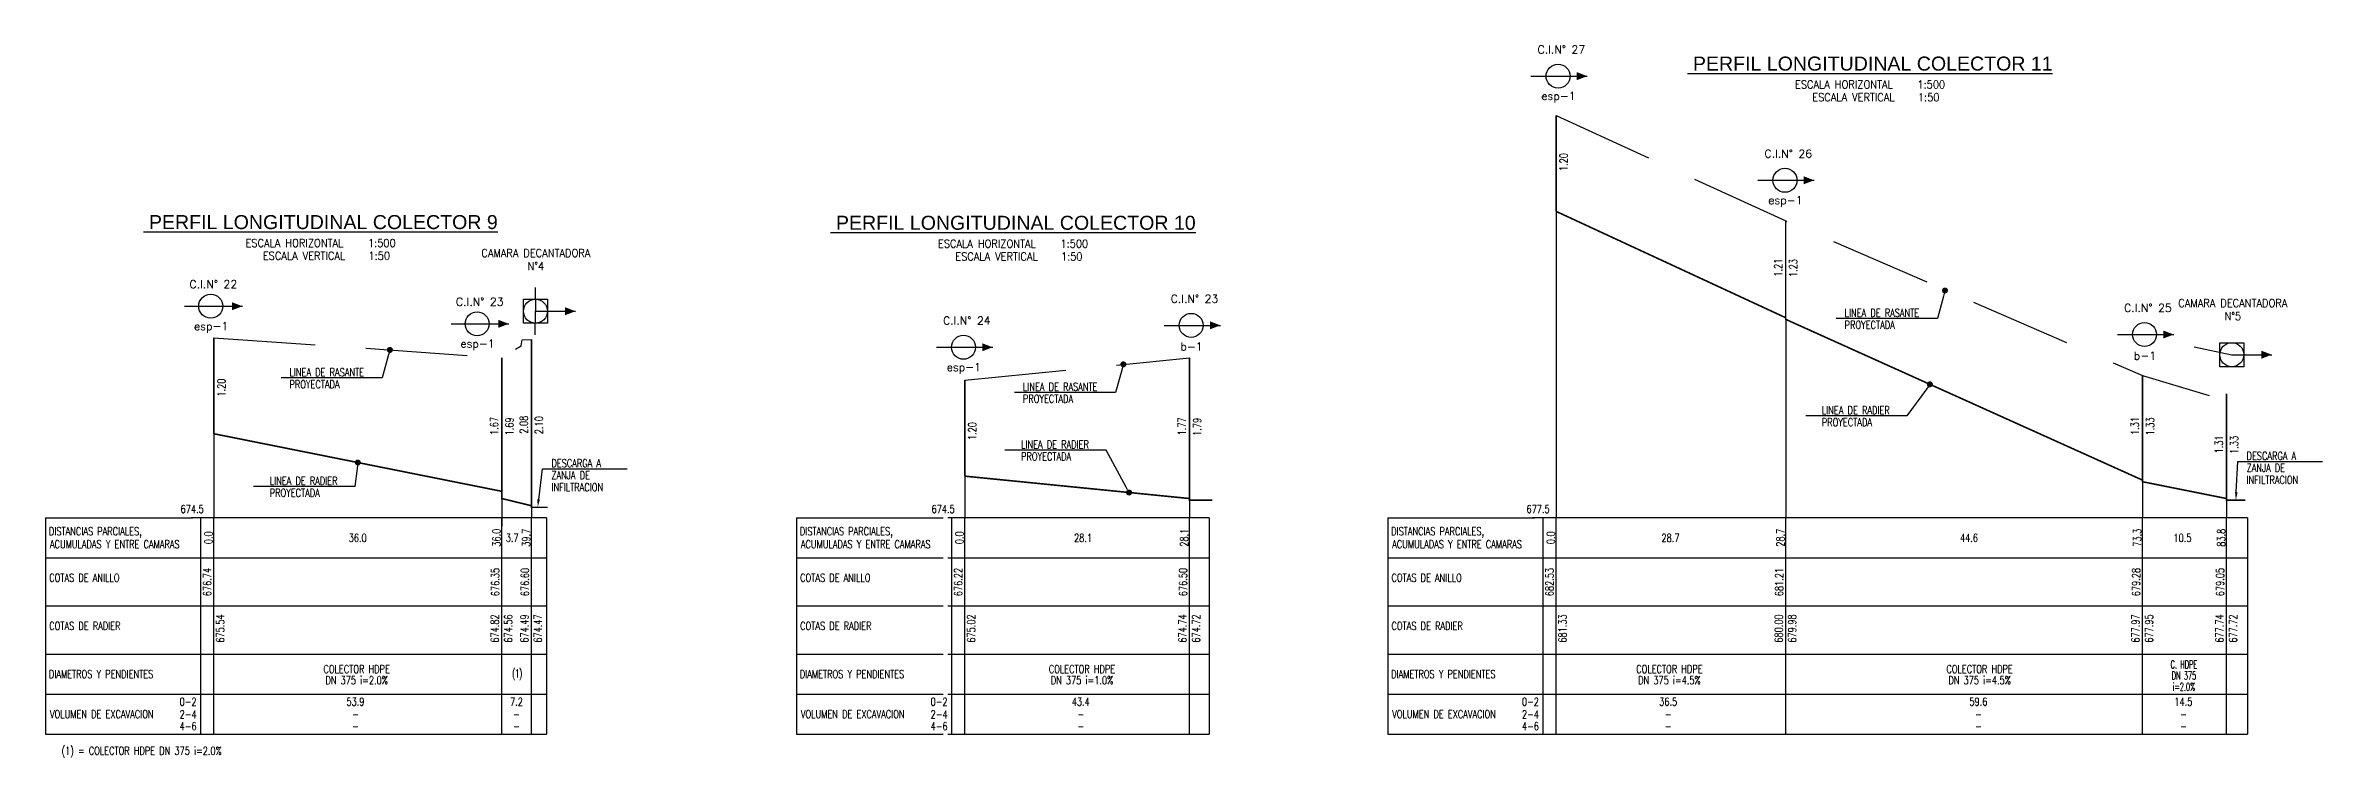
# Model space of a CAD drawing. Extents: x 352140 to 354978, y 6304672 to 6307963.
# Drawn here: x 353927.1 to 354211.7, y 6304672 to 6304761 of the extents above; entities that cross this region are included whole.
import ezdxf
from ezdxf import colors
from ezdxf.entities.mleader import LeaderData, LeaderLine
from ezdxf.enums import TextEntityAlignment as Align
from ezdxf.math import Vec2, Vec3

# ---------------------------------------------------------------- set-up
doc = ezdxf.new("R2010")
doc.units = 0
doc.linetypes.add('DASHED', pattern=[19.049999999999997, 12.7, -6.35])
doc.layers.get('0').update_dxf_attribs({"linetype": 'CONTINUOUS'})
for name, color, linetype in [('00-ALL SALIDA SUMIDERO', 1, 'CONTINUOUS'), ('00-FORMATO', 6, 'CONTINUOUS'), ('00_All ext_Txt', 4, 'CONTINUOUS'), ('03_Pav ext_Cota 250', 7, 'CONTINUOUS'), ('03_S2_Pav ext_Borde vereda', 7, 'CONTINUOUS'), ('05', 3, 'CONTINUOUS'), ('C-ROAD-PROF', 3, 'CONTINUOUS'), ('Perfil perfil cajon', 6, 'CONTINUOUS'), ('Perfil perfil texto', 3, 'CONTINUOUS')]:
    doc.layers.add(name, color=color, linetype=linetype)
doc.styles.add('lluvias DET-ROMANS', font='ROMANS.SHX', dxfattribs={"width": 0.9, "height": 2})
doc.styles.add('NEGRITA', font='swisse.ttf')
doc.styles.add('ROMANS', font='romans.shx', dxfattribs={"width": 0.75})

# ---------------------------------------------------------------- blocks, each defined once
blk = doc.blocks.new('_Dot')
at = {"color": 0, "linetype": 'ByBlock', "lineweight": -2}
blk.add_line((-0.5, 0), (-1, 0), dxfattribs=at)
at = {"color": 0, "linetype": 'ByBlock', "const_width": 0.5}
blk.add_lwpolyline([(-0.25, 0, 1), (0.25, 0, 1)], format="xyb", close=True, dxfattribs=at)

msp = doc.modelspace()

# ---------------------------------------------------------------- linework, layer by layer
at = {"layer": '00-ALL SALIDA SUMIDERO', "ltscale": 0.5, "elevation": -1.264502462725251e-08}
for points in [[(354119.7632166606, 6304757.158306919, 0, 1, 0), (354118.4595698962, 6304757.158306919, 0, 0, 0)], [(354148.1248480076, 6304744.140263494, 0, 1, 0), (354146.8212012432, 6304744.140263494, 0, 0, 0)], [(354193.0675508648, 6304724.863077378, 0, 1, 0), (354191.7639041004, 6304724.863077378, 0, 0, 0)], [(354045.4521564234, 6304723.269842039, 0, 1, 0), (354044.148509659, 6304723.269842039, 0, 0, 0)]]:
    msp.add_lwpolyline(points, format="xyseb", dxfattribs=at)
at = {"layer": '00-ALL SALIDA SUMIDERO', "ltscale": 0.5, "const_width": 0.2}
for points in [[(354115.8672553215, 6304740.259899257), (354115.8672553215, 6304752.259899257)], [(354115.8672553215, 6304740.259899257), (354144.5672553215, 6304726.959899247), (354144.5672553215, 6304726.759899247), (354189.1672553215, 6304706.659899227), (354189.1672553215, 6304706.45989923), (354199.6672553215, 6304704.35989923), (354199.6672553215, 6304704.15989923), (354202.0081635717, 6304704.15989923)], [(354144.5672553215, 6304726.959899247), (354144.5672553215, 6304739.05989923)], [(353948.1024950192, 6304712.459899295), (353948.1024950192, 6304724.459899298)], [(353987.8024950192, 6304703.459899333), (353987.8024950192, 6304724.259899333)], [(353984.1024950192, 6304705.259899268), (353984.1024950192, 6304721.959899268)], [(354070.0593326396, 6304721.959899298), (354070.0593326507, 6304704.359899298)], [(354189.1672553215, 6304706.659899227), (354189.1672553215, 6304719.759899247)], [(354199.6672553215, 6304704.35989923), (354199.6672553215, 6304717.45989923)], [(353948.1024950192, 6304712.459899295), (353984.1024950192, 6304705.259899268), (353984.1024950192, 6304704.359899298), (353987.8024950192, 6304703.459899333), (353987.8024950192, 6304703.259899333), (353989.8301594621, 6304703.259899333)], [(354041.9593326405, 6304707.159899293), (354070.0593326405, 6304704.359899298), (354070.0593326405, 6304704.159899259), (354072.8934078319, 6304704.159899259)]]:
    msp.add_lwpolyline(points, dxfattribs=at)
at = {"layer": '00-ALL SALIDA SUMIDERO', "ltscale": 0.5}
for points in [[(353951.6797738409, 6304728.397752659, 0, 1, 0), (353950.3761270765, 6304728.397752659, 0, 0, 0)], [(353993.3056976886, 6304727.773677642, 0, 1, 0), (353992.0020509242, 6304727.773677642, 0, 0, 0)], [(353984.9777923682, 6304726.19904112, 0, 1, 0), (353983.6741456038, 6304726.19904112, 0, 0, 0)], [(354073.9077486559, 6304726.007977765, 0, 1, 0), (354072.6041018915, 6304726.007977765, 0, 0, 0)], [(354205.3240708119, 6304722.340788132, 0, 1, 0), (354204.0204240475, 6304722.340788132, 0, 0, 0)]]:
    msp.add_lwpolyline(points, format="xyseb", dxfattribs=at)
at = {"layer": '00-ALL SALIDA SUMIDERO', "ltscale": 0.5, "const_width": 0.2, "elevation": -1.000000000612056e-10}
msp.add_lwpolyline([(354041.9593326001, 6304719.159899298), (354041.9593326001, 6304707.159899298)], dxfattribs=at)
at = {"layer": '03_Pav ext_Cota 250', "color": 7}
for points in [[(353948.1024950192, 6304674.908357532), (353948.1024950192, 6304701.959899298)], [(353984.1024950192, 6304674.908357516), (353984.1024950192, 6304701.959899282)], [(353987.8024950192, 6304674.908357567), (353987.8024950192, 6304701.959899333)], [(354041.9593326405, 6304674.908357532), (354041.9593326405, 6304701.959899298)], [(354070.0593326405, 6304674.908357493), (354070.0593326405, 6304701.959899259)], [(354115.8672553215, 6304674.908357491), (354115.8672553215, 6304701.959899257)], [(354144.5672553215, 6304674.908357464), (354144.5672553215, 6304701.95989923)], [(354189.1672553215, 6304674.908357464), (354189.1672553215, 6304701.95989923)], [(354199.6672553215, 6304674.908357464), (354199.6672553215, 6304701.95989923)]]:
    msp.add_lwpolyline(points, dxfattribs=at)
at = {"layer": '03_S2_Pav ext_Borde vereda'}
for points in [[(354115.8672553215, 6304740.259899257), (354115.8672553215, 6304701.959899257)], [(354144.5672552448, 6304726.759899281), (354144.5672552448, 6304701.959899246)], [(353948.1024950192, 6304712.459899295), (353948.1024950192, 6304701.959899298)], [(354041.9593326405, 6304707.159899293), (354041.9593326405, 6304701.959899298)], [(353984.1024950192, 6304704.359899298), (353984.1024950192, 6304700.85272346)], [(354070.0593326405, 6304704.159899259), (354070.0593326405, 6304701.959899298)], [(354189.1672553215, 6304706.45989923), (354189.1672553215, 6304701.959899227)], [(354199.6672553215, 6304704.15989923), (354199.6672553215, 6304701.95989923)], [(353987.8024950192, 6304703.259899333), (353987.8024950192, 6304701.959899333)]]:
    msp.add_lwpolyline(points, dxfattribs=at)
at = {"layer": '05', "color": 1}
for p, q in [((354112.733601663, 6304757.15830692, -1.264502462725251e-08), (354119.7632166606, 6304757.158306919, -1.264502462725251e-08)), ((354141.09523301, 6304744.140263495, -1.264502462725251e-08), (354148.1248480076, 6304744.140263494, -1.264502462725251e-08)), ((353944.4587766916, 6304728.397752659), (353951.6797738409, 6304728.397752659)), ((353988.3056976886, 6304727.773677642), (353993.3056976886, 6304727.773677642)), ((353977.7567952189, 6304726.19904112), (353984.9777923682, 6304726.19904112)), ((354066.8781336583, 6304726.007977766), (354073.9077486559, 6304726.007977765)), ((354186.0379358671, 6304724.863077379, -1.264502462725251e-08), (354193.0675508648, 6304724.863077378, -1.264502462725251e-08)), ((354038.4225414257, 6304723.26984204, -1.264502462725251e-08), (354045.4521564234, 6304723.269842039, -1.264502462725251e-08)), ((354200.3240708119, 6304722.340788132), (354205.3240708119, 6304722.340788132))]:
    msp.add_line(p, q, dxfattribs=at)
for points in [[(353988.2739897136, 6304730.736840936), (353988.3056976884, 6304727.773677642)], [(353988.2739897136, 6304724.810514347), (353988.3056976884, 6304727.773677642)], [(354195.6278111719, 6304723.333874765), (354200.3240708119, 6304722.340788132)]]:
    msp.add_lwpolyline(points, dxfattribs=at)
for points in [[(353989.8056976886, 6304726.273677642), (353986.8056976886, 6304726.273677642), (353986.8056976886, 6304729.273677642), (353989.8056976886, 6304729.273677642)], [(354201.8240708119, 6304720.840788132), (354198.8240708119, 6304720.840788132), (354198.8240708119, 6304723.840788132), (354201.8240708119, 6304723.840788132)]]:
    msp.add_lwpolyline(points, close=True, dxfattribs=at)
for centre in [(354116.116791889, 6304757.158306919, -1.264502462725251e-08), (354144.4784232359, 6304744.140263494, -1.264502462725251e-08), (353947.7198335661, 6304728.397752659), (353981.0178520934, 6304726.19904112), (353988.3056976886, 6304727.773677642), (354070.2613238842, 6304726.007977765), (354041.8057316517, 6304723.269842039, -1.264502462725251e-08), (354189.4211260931, 6304724.863077378, -1.264502462725251e-08), (354200.3240708119, 6304722.340788132)]:
    msp.add_circle(centre, 1.5, dxfattribs=at)
at = {"layer": 'C-ROAD-PROF', "color": 3, "linetype": 'DASHED', "lineweight": -3, "flags": 128}
for points in [[(354115.8672553215, 6304752.259899257), (354144.5672553215, 6304739.05989923), (354189.1672553215, 6304719.759899247), (354198.8358967216, 6304716.837975527), (354198.8358967216, 6304717.36698035), (354199.6672553215, 6304717.45989923)], [(353948.1024950192, 6304724.459899298), (353984.1024950192, 6304721.959899268), (353986.5166943223, 6304723.46088546), (353986.6599653144, 6304724.216299197), (353987.8024950192, 6304724.259899333)]]:
    msp.add_lwpolyline(points, dxfattribs=at)
at = {"layer": 'C-ROAD-PROF', "color": 3, "linetype": 'DASHED', "lineweight": -3, "elevation": 1.000000000612056e-10, "flags": 128}
msp.add_lwpolyline([(354041.9593326405, 6304719.14009159), (354070.0593326405, 6304721.959899298)], dxfattribs=at)
at = {"layer": 'Perfil perfil cajon'}
for p, q in [((353927.0744221556, 6304701.959899302), (353945.4226632354, 6304701.959899303)), ((353927.0744221556, 6304701.959899302), (353927.0744221542, 6304674.908357536)), ((353989.6919752994, 6304701.959899263), (353945.328224853, 6304701.959899302)), ((353946.4436762612, 6304701.959899302), (353946.44367626, 6304674.908357535)), ((354020.9312597769, 6304701.959899302), (354039.2795008567, 6304701.959899303)), ((354020.9312597769, 6304701.959899302), (354020.9312597755, 6304674.908357536)), ((354072.511837493, 6304701.959899263), (354039.8506402827, 6304701.959899302)), ((354040.3005138825, 6304701.959899302), (354040.3005138813, 6304674.908357535)), ((354094.8391824579, 6304701.959899261), (354113.1874235377, 6304701.959899262)), ((354094.8391824579, 6304701.959899261), (354094.8391824565, 6304674.908357495)), ((354202.2820437202, 6304701.959899222), (354112.9134634381, 6304701.959899261)), ((354114.2084365635, 6304701.959899261), (354114.2084365623, 6304674.908357495)), ((353927.0744221542, 6304674.908357535), (353945.4226632335, 6304674.908357535)), ((354020.9312597755, 6304674.908357535), (354039.2795008548, 6304674.908357535)), ((354094.8391824565, 6304674.908357495), (354113.1874235359, 6304674.908357495))]:
    msp.add_line(p, q, dxfattribs=at)
at = {"layer": 'Perfil perfil cajon', "color": 7}
for p, q in [((353927.0744221554, 6304696.959899304), (353945.4226632363, 6304696.959899301)), ((353927.0744221554, 6304696.959899304), (353945.4226632354, 6304696.959899301)), ((353945.328224853, 6304696.9598993), (353989.6919752981, 6304696.959899261)), ((354020.9312597767, 6304696.959899304), (354039.2795008576, 6304696.959899301)), ((354020.9312597767, 6304696.959899304), (354039.2795008567, 6304696.959899301)), ((354039.8506402827, 6304696.9598993), (354072.5118374917, 6304696.959899261)), ((354094.8391824577, 6304696.959899263), (354113.1874235386, 6304696.95989926)), ((354094.8391824577, 6304696.959899263), (354113.1874235377, 6304696.95989926)), ((354112.9134634381, 6304696.959899259), (354202.282043719, 6304696.95989922)), ((353927.074422155, 6304690.934128419), (353945.4226632345, 6304690.934128419)), ((353945.328224852, 6304690.934128418), (353989.6919752965, 6304690.934128376)), ((354020.9312597763, 6304690.934128419), (354039.2795008558, 6304690.934128419)), ((354039.8506402818, 6304690.934128418), (354072.5118374901, 6304690.934128376)), ((354094.8391824574, 6304690.934128378), (354113.1874235368, 6304690.934128378)), ((354112.9134634372, 6304690.934128377), (354202.2820437174, 6304690.934128335)), ((353927.0744221547, 6304684.908357535), (353945.4226632335, 6304684.908357533)), ((353945.328224852, 6304684.908357534), (353989.691975295, 6304684.908357492)), ((354020.931259776, 6304684.908357535), (354039.2795008548, 6304684.908357533)), ((354039.8506402818, 6304684.908357534), (354072.5118374886, 6304684.908357492)), ((354094.839182457, 6304684.908357495), (354113.1874235359, 6304684.908357492)), ((354112.9134634372, 6304684.908357493), (354202.2820437158, 6304684.908357451)), ((353927.0744221545, 6304679.908357536), (353945.4226632335, 6304679.908357536)), ((353945.3282248511, 6304679.908357535), (353989.6919752936, 6304679.908357494)), ((354020.9312597758, 6304679.908357536), (354039.2795008548, 6304679.908357536)), ((354039.8506402809, 6304679.908357535), (354072.5118374872, 6304679.908357494)), ((354094.8391824568, 6304679.908357495), (354113.1874235359, 6304679.908357495)), ((354112.9134634362, 6304679.908357495), (354202.2820437145, 6304679.908357453))]:
    msp.add_line(p, q, dxfattribs=at)
at = {"layer": 'Perfil perfil cajon'}
for points in [[(353989.6919752994, 6304701.959899228), (353989.6919752923, 6304674.908357462)], [(354072.511837493, 6304701.959899228), (354072.5118374859, 6304674.908357462)], [(354202.2820437202, 6304701.959899187), (354202.2820437132, 6304674.908357421)], [(353945.3282248511, 6304674.908357535), (353989.6919752923, 6304674.908357495)], [(354039.8506402809, 6304674.908357535), (354072.5118374859, 6304674.908357495)], [(354112.9134634362, 6304674.908357494), (354202.2820437132, 6304674.908357454)]]:
    msp.add_lwpolyline(points, dxfattribs=at)

# ---------------------------------------------------------------- texts
at = {"layer": '00-FORMATO', "color": 6, "style": 'NEGRITA'}
for s, p in [('%%U PERFIL LONGITUDINAL COLECTOR 11', (354155.111936721, 6304758.731886804)), ('%%U PERFIL LONGITUDINAL COLECTOR 9', (353961.4549609363, 6304738.916216425)), ('%%U PERFIL LONGITUDINAL COLECTOR 10', (354048.0041069005, 6304738.831112451))]:
    msp.add_text(s, height=1.750000116368201, dxfattribs=at).set_placement(p, align=Align.MIDDLE)
at = {"layer": '00-FORMATO', "color": 0, "style": 'ROMANS', "width": 0.9}
for s, p in [('ESCALA HORIZONTAL   1:500', (354155.111936721, 6304756.115603934)), ('ESCALA VERTICAL   1:50', (354155.8410104683, 6304754.518590624)), ('ESCALA HORIZONTAL   1:500', (353961.4549609363, 6304736.299933555)), ('ESCALA HORIZONTAL   1:500', (354048.0041069005, 6304736.214829581)), ('ESCALA VERTICAL   1:50', (353962.1840346836, 6304734.702920245)), ('ESCALA VERTICAL   1:50', (354048.7331806478, 6304734.617816271))]:
    msp.add_text(s, height=1.000000066496115, dxfattribs=at).set_placement(p, align=Align.MIDDLE)
at = {"layer": 'Perfil perfil texto', "color": 0, "style": 'lluvias DET-ROMANS'}
for s, p in [('C.I.N%%D 27', (354116.5316133222, 6304760.485437181, -1.264502462725251e-08)), ('esp-1', (354116.1650246956, 6304754.512544656, -1.264502462725251e-08)), ('C.I.N%%D 26', (354144.8932446692, 6304747.467393756, -1.264502462725251e-08)), ('esp-1', (354144.5266560426, 6304741.494501231, -1.264502462725251e-08)), ('C.I.N%%D 22', (353948.0464909961, 6304731.152988199)), ('C.I.N%%D 23', (354070.6761453175, 6304729.335108027)), ('C.I.N%%D 23', (353981.3445095235, 6304728.95427666)), ('C.I.N%%D 24', (354042.220553085, 6304726.596972301, -1.264502462725251e-08)), ('C.I.N%%D 25', (354189.8359475264, 6304728.19020764, -1.264502462725251e-08)), ('esp-1', (353947.7680663727, 6304725.751990397)), ('esp-1', (353981.0660849, 6304723.553278857)), ('esp-1', (354041.8539644583, 6304720.624079776, -1.264502462725251e-08)), ('b-1', (354070.3095566909, 6304723.362215502)), ('b-1', (354189.4693588997, 6304722.217315115, -1.264502462725251e-08))]:
    msp.add_text(s, height=1, rotation=359.9999999466392, dxfattribs=at).set_placement(p, align=Align.MIDDLE)
at = {"layer": 'Perfil perfil texto', "color": 0, "style": 'lluvias DET-ROMANS', "width": 0.75}
for s, rotation, p in [('1.20', 89.99999994663915, (354116.8141192813, 6304746.417629188)), ('1.21', 89.99999994663915, (354143.6132896321, 6304733.224920834)), ('1.23', 89.99999994663915, (354145.5141192813, 6304733.167629169)), ('1.20', 89.99999994663915, (353949.0493589836, 6304718.22534302)), ('1.67', 89.99999994663915, (353983.1485293345, 6304713.432634657)), ('1.69', 89.99999994663915, (353985.0493589836, 6304713.375342992)), ('2.08', 89.99999994663915, (353986.8485293345, 6304713.582634722)), ('2.10', 89.99999994663915, (353988.7493589837, 6304713.525343057)), ('1.20', 89.99999994663915, (354042.9061966049, 6304712.792179286)), ('1.77', 89.99999994663915, (354069.1053669557, 6304713.374920894)), ('1.79', 89.99999994663915, (354071.0061966049, 6304713.317629229)), ('1.31', 89.99999994663915, (354188.2132896321, 6304713.424920833)), ('1.33', 89.99999994663915, (354190.1141192813, 6304713.367629168)), ('1.31', 89.99999994663915, (354198.7132896321, 6304711.124920826)), ('1.33', 89.99999994663915, (354200.6141192813, 6304711.067629161)), ('36.0', 359.9999999466392, (353966.0900610177, 6304699.440087904)), ('3.7', 359.9999999466392, (353985.4048385312, 6304699.461585654)), ('28.1', 359.9999999466392, (354056.7452798988, 6304699.440087904)), ('28.7', 359.9999999466392, (354130.165835723, 6304699.440087863)), ('44.6', 359.9999999466392, (354167.4783460301, 6304699.440087863)), ('10.5', 359.9999999466392, (354194.1563752526, 6304699.440087863)), ('676.74', 90.00000005336085, (353947.2883641635, 6304693.916628348)), ('676.35', 90.00000005336085, (353983.2883641635, 6304693.916628336)), ('676.60', 90.00000005336085, (353986.9883641636, 6304693.916628387)), ('676.22', 90.00000005336085, (354041.1452017848, 6304693.916628348)), ('676.50', 90.00000005336085, (354069.2452017848, 6304693.916628312)), ('682.53', 90.00000005336085, (354115.0531244659, 6304693.916628307)), ('679.28', 90.00000005336085, (354188.3531244659, 6304693.916628283)), ('679.05', 90.00000005336085, (354198.8531244659, 6304693.916628283)), ('681.21', 90.00000005336085, (354143.7531244659, 6304693.916628283)), ('675.54', 90.00000005336085, (353948.9120562263, 6304688.107507426)), ('674.82', 90.00000005336085, (353983.2332957997, 6304688.107507414)), ('674.56', 90.00000005336085, (353984.9120562263, 6304688.107507414)), ('674.49', 90.00000005336085, (353986.9332957997, 6304688.107507465)), ('674.47', 90.00000005336085, (353988.6120562263, 6304688.107507465)), ('675.02', 90.00000005336085, (354042.7688938476, 6304688.107507426)), ('674.74', 90.00000005336085, (354069.190133421, 6304688.107507391)), ('674.72', 90.00000005336085, (354070.8688938476, 6304688.107507391)), ('681.33', 90.00000005336085, (354116.6768165286, 6304688.107507385)), ('680.00', 90.00000005336085, (354143.698056102, 6304688.107507362)), ('679.98', 90.00000005336085, (354145.3768165286, 6304688.107507362)), ('677.97', 90.00000005336085, (354188.298056102, 6304688.107507362)), ('677.95', 90.00000005336085, (354189.9768165286, 6304688.107507362)), ('677.74', 90.00000005336085, (354198.798056102, 6304688.107507362)), ('677.72', 90.00000005336085, (354200.4768165286, 6304688.107507362))]:
    msp.add_text(s, height=0.9999999999999994, rotation=rotation, dxfattribs=at).set_placement(p, align=Align.MIDDLE_CENTER)
for s, p in [('674.5', (353943.9579991656, 6304702.547145752)), ('674.5', (354037.8148367869, 6304702.547145752)), ('677.5', (354112.1775865447, 6304702.547145711))]:
    msp.add_text(s, height=0.9999999999999994, rotation=359.9999999466392, dxfattribs=at).set_placement(p)
for s, p in [('DISTANCIAS PARCIALES,', (353927.4965954334, 6304700.269423116)), ('ACUMULADAS Y ENTRE CAMARAS', (353927.6299287659, 6304698.650375498)), ('DISTANCIAS PARCIALES,', (354021.3534330547, 6304700.269423116)), ('ACUMULADAS Y ENTRE CAMARAS', (354021.4867663872, 6304698.650375498)), ('DISTANCIAS PARCIALES,', (354095.2613557357, 6304700.269423075)), ('ACUMULADAS Y ENTRE CAMARAS', (354095.3946890682, 6304698.650375457)), ('COTAS DE ANILLO', (353927.5394525707, 6304694.459899307)), ('COTAS DE ANILLO', (354021.396290192, 6304694.459899307)), ('COTAS DE ANILLO', (354095.304212873, 6304694.459899266)), ('COTAS DE RADIER', (353927.5394525679, 6304688.434128419)), ('COTAS DE RADIER', (354021.3962901892, 6304688.434128419)), ('COTAS DE RADIER', (354095.3042128702, 6304688.434128379)), ('DIAMETROS Y PENDIENTES', (353927.4965954222, 6304682.40835754)), ('DIAMETROS Y PENDIENTES', (354021.3534330435, 6304682.40835754)), ('DIAMETROS Y PENDIENTES', (354095.2613557245, 6304682.408357499)), ('VOLUMEN DE EXCAVACION', (353927.6299287532, 6304677.408357538)), ('VOLUMEN DE EXCAVACION', (354021.4867663745, 6304677.408357538)), ('VOLUMEN DE EXCAVACION', (354095.3946890555, 6304677.408357497))]:
    msp.add_text(s, height=0.9999999999999994, rotation=359.9999999466392, dxfattribs=at).set_placement(p, align=Align.MIDDLE_LEFT)
for s, p in [('0.0', (353947.9424801423, 6304699.45989929)), ('36.0', (353983.9424801423, 6304699.459899275)), ('39.7', (353987.6424801424, 6304699.459899326)), ('0.0', (354041.7993177637, 6304699.45989929)), ('28.1', (354069.8993177636, 6304699.459899251)), ('0.0', (354115.7072404447, 6304699.459899249)), ('28.7', (354144.4072404447, 6304699.459899222)), ('73.3', (354189.0072404447, 6304699.459899222)), ('83.8', (354199.5072404447, 6304699.459899222))]:
    msp.add_text(s, height=0.9999999999999994, rotation=90.00000005336085, dxfattribs=at).set_placement(p, align=Align.CENTER)
for s, p in [('0-2', (353944.8936028377, 6304678.965021284)), ('53.9', (353965.8052789007, 6304678.965021307)), ('7.2', (353985.9339329171, 6304678.965021307)), ('0-2', (354038.750440459, 6304678.965021284)), ('43.4', (354056.4604977818, 6304678.965021307)), ('0-2', (354112.65836314, 6304678.965021243)), ('36.5', (354129.881053606, 6304678.965021266)), ('59.6', (354168.6506341415, 6304678.965021266)), ('14.5', (354194.2732579563, 6304678.965021265)), ('2-4', (353944.8936028377, 6304677.37838214)), ('4-6', (353944.8936028377, 6304675.905328512)), ('-', (353965.8052789017, 6304677.378382159)), ('-', (353965.8052789007, 6304675.905328535)), ('-', (353985.933932918, 6304677.378382159)), ('-', (353985.9339329171, 6304675.905328535)), ('2-4', (354038.750440459, 6304677.37838214)), ('4-6', (354038.750440459, 6304675.905328512)), ('-', (354056.4604977827, 6304677.378382159)), ('-', (354056.4604977818, 6304675.905328535)), ('2-4', (354112.65836314, 6304677.378382099)), ('4-6', (354112.65836314, 6304675.905328471)), ('-', (354129.8810536069, 6304677.378382118)), ('-', (354129.881053606, 6304675.905328494)), ('-', (354168.6506341424, 6304677.378382118)), ('-', (354168.6506341415, 6304675.905328494)), ('-', (354194.2732579572, 6304677.378382117)), ('-', (354194.2732579563, 6304675.905328493))]:
    msp.add_text(s, height=0.9999999999999994, rotation=359.9999999466392, dxfattribs=at).set_placement(p, align=Align.MIDDLE)
at = {"layer": 'Perfil perfil texto', "color": 0, "attachment_point": 2, "style": 'lluvias DET-ROMANS'}
for s, insert, char_height, width, rotation, line_spacing_factor in [('CAMARA DECANTADORA \\PN%%D4', (353988.3602680703, 6304735.54996518), 1, 13.2085714290227, 359.9999999733196, 0.9806521173167446), ('CAMARA DECANTADORA \\PN%%D5', (354200.457299643, 6304729.291751748), 1, 13.2085714290227, 359.9999999733196, 0.9806521173167446), ('{\\W0.75;COLECTOR HDPE \\PDN 375 i=2.0%}', (353965.962881071, 6304683.54500303), 0.9999999999999994, 12.13178571521333, 359.99999994663915, 0.8392062547483613), ('{\\W0.6;(1)}', (353986.0285777386, 6304682.992533434), 0.9999999999999994, 12.13178571521333, 359.99999994663915, 0.8392062547483613), ('{\\W0.75;COLECTOR HDPE \\PDN 375 i=1.0%}', (354056.6180999521, 6304683.54500303), 0.9999999999999994, 12.13178571521333, 359.99999994663915, 0.8392062547483613), ('{\\W0.75;COLECTOR HDPE \\PDN 375 i=4.5%}', (354130.0386557763, 6304683.545002989), 0.9999999999999994, 12.13178571521333, 359.99999994663915, 0.8392062547483613), ('{\\W0.75;COLECTOR HDPE \\PDN 375 i=4.5%}', (354168.8082363118, 6304683.545002989), 0.9999999999999994, 12.13178571521333, 359.99999994663915, 0.8392062547483613), ('{\\W0.6;C. HDPE \\PDN 375 \\Pi=2.0%}', (354194.3436015518, 6304684.126822563), 0.9999999999999994, 12.13178571521333, 359.99999994663915, 0.8392062547483613), ('{\\W0.75;(1) = COLECTOR HDPE DN 375 i=2.0%}', (353939.0875280554, 6304673.325725353), 0.9999999999999994, 83.57829935305978, 359.99999994663915, 0.8392062547483613)]:
    msp.add_mtext(s, dxfattribs=dict(at, insert=insert, char_height=char_height, width=width, rotation=rotation, line_spacing_factor=line_spacing_factor))

# ---------------------------------------------------------------- leaders
at = {"layer": '00_All ext_Txt'}
ml = msp.add_multileader_mtext('Standard', dxfattribs=at)
ml.set_content('{\\C256;LINEA DE RASANTE PROYECTADA}', color=2, style='ROMANS')
ml.set_leader_properties(color=7)
ml.set_arrow_properties(name='DOT')
ml.build(insert=Vec2(0, 0))
ml.multileader.update_dxf_attribs({"text_left_attachment_type": 6, "text_right_attachment_type": 6, "dogleg_length": 0.4164050059420628, "arrow_head_size": 0.75})
ctx = ml.context
ctx.base_point, ctx.char_height, ctx.arrow_head_size, ctx.landing_gap_size, ctx.plane_origin, ctx.plane_x_axis, ctx.plane_y_axis = Vec3(354151.8808550086, 6304726.866977969, 2.820012762996353e-08), 1, 0.75, 0.05000000250530529, Vec3(354161.2918155608, 6304753.143413344, 1.162063829825635e-07), Vec3(1, -1.27675647831893e-15, -3.517525297178413e-09), Vec3(1.292968947391459e-15, 1, 4.609055430399856e-09)
ctx.left_attachment, ctx.right_attachment = 6, 6
notes = []
notes.append((ctx, [(1, (1, 1, 0), (354163.5211841599, 6304726.866977969, -1.274502462731372e-08), (-1, 1.27675647831893e-15, 3.517525297178411e-09), 1.040329146316736, [(1, [(354164.4777649007, 6304730.362232434)], 0, [])])]))
ctx.mtext.insert, ctx.mtext.text_direction, ctx.mtext.rotation, ctx.mtext.width, ctx.mtext.line_spacing_factor, ctx.mtext.line_spacing_style, ctx.mtext.flow_direction, ctx.mtext.extrusion = Vec3(354151.9308550111, 6304728.066977969, 3.355511787277201e-08), Vec3(1, -1.27675647831893e-15, -3.517525297178413e-09), 6.283185307179585, 11.43449085514294, 0.8999999999999998, 2, 5, Vec3(3.517525297178409e-09, -4.609055430399863e-09, 1)
ml = msp.add_multileader_mtext('Standard', dxfattribs=at)
ml.set_content('{\\C256;LINEA DE RASANTE PROYECTADA}', color=2, style='ROMANS')
ml.set_leader_properties(color=7)
ml.set_arrow_properties(name='DOT')
ml.build(insert=Vec2(0, 0))
ml.multileader.update_dxf_attribs({"text_left_attachment_type": 6, "text_right_attachment_type": 6, "dogleg_length": 0.4164050059420628, "arrow_head_size": 0.75})
ctx = ml.context
ctx.base_point, ctx.char_height, ctx.arrow_head_size, ctx.landing_gap_size, ctx.plane_origin, ctx.plane_x_axis, ctx.plane_y_axis = Vec3(353957.5157329106, 6304719.43616233, 2.820012762996353e-08), 1, 0.75, 0.05000000250530529, Vec3(353966.9266934628, 6304750.712597705, 1.392516601345627e-07), Vec3(1, -1.27675647831893e-15, -3.517525297178413e-09), Vec3(1.292968947391459e-15, 1, 4.609055430399856e-09)
ctx.left_attachment, ctx.right_attachment = 6, 6
notes.append((ctx, [(1, (1, 1, 0), (353969.1560620619, 6304719.43616233, -1.274502462731372e-08), (-1, 1.27675647831893e-15, 3.517525297178411e-09), 1.040329146316736, [(1, [(353970.1126428027, 6304722.931416795)], 0, [])])]))
ctx.mtext.insert, ctx.mtext.text_direction, ctx.mtext.rotation, ctx.mtext.width, ctx.mtext.line_spacing_factor, ctx.mtext.line_spacing_style, ctx.mtext.flow_direction, ctx.mtext.extrusion = Vec3(353957.5657329131, 6304720.63616233, 3.355511787277196e-08), Vec3(1, -1.27675647831893e-15, -3.517525297178413e-09), 6.283185307179585, 11.43449085514294, 0.8999999999999998, 2, 5, Vec3(3.517525297178409e-09, -4.609055430399863e-09, 1)
ml = msp.add_multileader_mtext('Standard', dxfattribs=at)
ml.set_content('{\\C256;LINEA DE RASANTE PROYECTADA}', color=2, style='ROMANS')
ml.set_leader_properties(color=7)
ml.set_arrow_properties(name='DOT')
ml.build(insert=Vec2(0, 0))
ml.multileader.update_dxf_attribs({"text_left_attachment_type": 6, "text_right_attachment_type": 6, "dogleg_length": 0.4164050059420628, "arrow_head_size": 0.75})
ctx = ml.context
ctx.base_point, ctx.char_height, ctx.arrow_head_size, ctx.landing_gap_size, ctx.plane_origin, ctx.plane_x_axis, ctx.plane_y_axis = Vec3(354049.1818144344, 6304717.633693832, -1.79107366737969e-07), 1, 0.75, 0.05000000250530529, Vec3(354058.5927749865, 6304753.910129207, -4.501055708137047e-08), Vec3(1, -1.27675647831893e-15, -3.517525297178413e-09), Vec3(1.292968947391459e-15, 1, 4.609055430399856e-09)
ctx.left_attachment, ctx.right_attachment = 6, 6
notes.append((ctx, [(1, (1, 1, 0), (354060.8221435857, 6304717.633693832, -2.200525189952462e-07), (-1, 1.27675647831893e-15, 3.517525297178411e-09), 1.040329146316736, [(1, [(354061.7787243265, 6304721.128948296, -2.073074943679325e-07)], 0, [])])]))
ctx.mtext.insert, ctx.mtext.text_direction, ctx.mtext.rotation, ctx.mtext.width, ctx.mtext.line_spacing_factor, ctx.mtext.line_spacing_style, ctx.mtext.flow_direction, ctx.mtext.extrusion = Vec3(354049.2318144368, 6304718.833693832, -1.737523764951605e-07), Vec3(1, -1.27675647831893e-15, -3.517525297178413e-09), 6.283185307179585, 11.43449085514294, 0.8999999999999998, 2, 5, Vec3(3.517525297178409e-09, -4.609055430399863e-09, 1)
ml = msp.add_multileader_mtext('Standard', dxfattribs=at)
ml.set_content('{\\C256;LINEA DE RADIER PROYECTADA}', color=2, style='ROMANS')
ml.set_leader_properties(color=7)
ml.set_arrow_properties(name='DOT')
ml.build(insert=Vec2(0, 0))
ml.multileader.update_dxf_attribs({"text_left_attachment_type": 6, "text_right_attachment_type": 6, "dogleg_length": 0.4164050059420628, "arrow_head_size": 0.75})
ctx = ml.context
ctx.base_point, ctx.char_height, ctx.arrow_head_size, ctx.landing_gap_size, ctx.plane_origin, ctx.plane_x_axis, ctx.plane_y_axis = Vec3(354149.0375599146, 6304714.692531265, 2.947815309986842e-08), 1, 0.75, 0.05000000250530529, Vec3(354160.2305226015, 6304739.795051066, 1.058055289113016e-07), Vec3(1, -1.27675647831893e-15, -3.517525297178413e-09), Vec3(1.292968947391459e-15, 1, 4.609055430399856e-09)
ctx.left_attachment, ctx.right_attachment = 6, 6
notes.append((ctx, [(1, (1, 1, 0), (354159.7136033516, 6304714.692531265, -8.075099763701065e-09), (-1, 1.27675647831893e-15, 3.517525297178411e-09), 1.040329146316736, [(1, [(354162.5881896772, 6304718.638357074)], 0, [])])]))
ctx.mtext.insert, ctx.mtext.text_direction, ctx.mtext.rotation, ctx.mtext.width, ctx.mtext.line_spacing_factor, ctx.mtext.line_spacing_style, ctx.mtext.flow_direction, ctx.mtext.extrusion = Vec3(354149.0875599171, 6304715.892531266, 3.483314334267689e-08), Vec3(1, -1.27675647831893e-15, -3.517525297178413e-09), 6.283185307179585, 11.43449085514294, 0.8999999999999998, 2, 5, Vec3(3.517525297178409e-09, -4.609055430399863e-09, 1)
ml = msp.add_multileader_mtext('Standard', dxfattribs=at)
ml.set_content('{\\C256;LINEA DE RADIER PROYECTADA}', color=2, style='ROMANS')
ml.set_leader_properties(color=7)
ml.set_arrow_properties(name='DOT')
ml.build(insert=Vec2(0, 0))
ml.multileader.update_dxf_attribs({"text_left_attachment_type": 6, "text_right_attachment_type": 6, "dogleg_length": 0.4164050059420628, "arrow_head_size": 0.75})
ctx = ml.context
ctx.base_point, ctx.char_height, ctx.arrow_head_size, ctx.landing_gap_size, ctx.plane_origin, ctx.plane_x_axis, ctx.plane_y_axis = Vec3(354048.9462082618, 6304710.41989965, -1.352851252956068e-07), 1, 0.75, 0.05000000250530529, Vec3(354060.1391709486, 6304736.270151472, -5.551141115269346e-08), Vec3(1, -1.27675647831893e-15, -3.517525297178413e-09), Vec3(1.292968947391459e-15, 1, 4.609055430399856e-09)
ctx.left_attachment, ctx.right_attachment = 6, 6
notes.append((ctx, [(1, (1, 1, 0), (354059.6222516988, 6304710.41989965, -1.728383781591763e-07), (-1, 1.27675647831893e-15, 3.517525297178411e-09), 1.040329146316736, [(1, [(354062.4968380244, 6304705.11345748, -2.074074943679937e-07)], 0, [])])]))
ctx.mtext.insert, ctx.mtext.text_direction, ctx.mtext.rotation, ctx.mtext.width, ctx.mtext.line_spacing_factor, ctx.mtext.line_spacing_style, ctx.mtext.flow_direction, ctx.mtext.extrusion = Vec3(354048.9962082643, 6304711.61989965, -1.299301350527983e-07), Vec3(1, -1.27675647831893e-15, -3.517525297178413e-09), 6.283185307179585, 11.43449085514294, 0.8999999999999998, 2, 5, Vec3(3.517525297178409e-09, -4.609055430399863e-09, 1)
ml = msp.add_multileader_mtext('Standard', dxfattribs=at)
ml.set_content('{\\C256;DESCARGA A ZANJA DE INFILTRACION}', color=2, style='ROMANS')
ml.set_leader_properties(color=7)
ml.build(insert=Vec2(0, 0))
ml.multileader.update_dxf_attribs({"text_left_attachment_type": 6, "text_right_attachment_type": 6, "dogleg_length": 0.4164050059420628, "arrow_head_size": 1})
ctx = ml.context
ctx.base_point, ctx.char_height, ctx.arrow_head_size, ctx.landing_gap_size, ctx.plane_origin, ctx.plane_x_axis, ctx.plane_y_axis = Vec3(354202.1205534136, 6304708.994444269, 1.77702499540886e-08), 1, 1, 0.05000000250530529, Vec3(354209.5377278549, 6304717.08850627, 2.898613165339456e-08), Vec3(1, -1.27675647831893e-15, -3.517525297178413e-09), Vec3(1.292968947391459e-15, 1, 4.609055430399856e-09)
ctx.left_attachment, ctx.right_attachment = 6, 6
notes.append((ctx, [(0, (1, 1, 0), (354201.0802242673, 6304708.994444269, 2.142963404364974e-08), (1, -1.333980486555479e-15, -3.51752529717841e-09), 1.040329146316736, [(1, [(354200.8377094466, 6304704.15989923)], 0, [])])]))
ctx.mtext.insert, ctx.mtext.text_direction, ctx.mtext.rotation, ctx.mtext.width, ctx.mtext.line_spacing_factor, ctx.mtext.line_spacing_style, ctx.mtext.flow_direction, ctx.mtext.extrusion = Vec3(354202.1705534161, 6304710.194444269, 2.312524019689702e-08), Vec3(1, -1.27675647831893e-15, -3.517525297178413e-09), 6.283185307179585, 9.390952380952383, 0.8999999999999998, 2, 5, Vec3(3.517525297178409e-09, -4.609055430399863e-09, 1)
ml = msp.add_multileader_mtext('Standard', dxfattribs=at)
ml.set_content('{\\C256;LINEA DE RADIER PROYECTADA}', color=2, style='ROMANS')
ml.set_leader_properties(color=7)
ml.set_arrow_properties(name='DOT')
ml.build(insert=Vec2(0, 0))
ml.multileader.update_dxf_attribs({"text_left_attachment_type": 6, "text_right_attachment_type": 6, "dogleg_length": 0.4164050059420628, "arrow_head_size": 0.75})
ctx = ml.context
ctx.base_point, ctx.char_height, ctx.arrow_head_size, ctx.landing_gap_size, ctx.plane_origin, ctx.plane_x_axis, ctx.plane_y_axis = Vec3(353955.0363033355, 6304705.874155478, -1.779293412681253e-07), 1, 0.75, 0.05000000250530529, Vec3(353966.2292660224, 6304740.976675279, -5.551141115269346e-08), Vec3(1, -1.27675647831893e-15, -3.517525297178413e-09), Vec3(1.292968947391459e-15, 1, 4.609055430399856e-09)
ctx.left_attachment, ctx.right_attachment = 6, 6
notes.append((ctx, [(1, (1, 1, 0), (353965.7123467725, 6304705.874155478, -2.154825941316948e-07), (-1, 1.27675647831893e-15, 3.517525297178411e-09), 1.040329146316736, [(1, [(353966.1024950192, 6304708.859899282, -2.030934917539925e-07)], 0, [])])]))
ctx.mtext.insert, ctx.mtext.text_direction, ctx.mtext.rotation, ctx.mtext.width, ctx.mtext.line_spacing_factor, ctx.mtext.line_spacing_style, ctx.mtext.flow_direction, ctx.mtext.extrusion = Vec3(353955.086303338, 6304707.074155478, -1.725743510253168e-07), Vec3(1, -1.27675647831893e-15, -3.517525297178413e-09), 6.283185307179585, 11.43449085514294, 0.8999999999999998, 2, 5, Vec3(3.517525297178409e-09, -4.609055430399863e-09, 1)
ml = msp.add_multileader_mtext('Standard', dxfattribs=at)
ml.set_content('{\\C256;DESCARGA A ZANJA DE INFILTRACION}', color=2, style='ROMANS')
ml.set_leader_properties(color=7)
ml.build(insert=Vec2(0, 0))
ml.multileader.update_dxf_attribs({"text_left_attachment_type": 6, "text_right_attachment_type": 6, "dogleg_length": 0.4164050059420628, "arrow_head_size": 1})
ctx = ml.context
ctx.base_point, ctx.char_height, ctx.arrow_head_size, ctx.landing_gap_size, ctx.plane_origin, ctx.plane_x_axis, ctx.plane_y_axis = Vec3(353990.2478826925, 6304708.072168658, 1.631234752007975e-08), 1, 1, 0.05000000250530529, Vec3(353997.7012982676, 6304751.16623066, 1.887176901781878e-07), Vec3(1, -1.27675647831893e-15, -3.517525297178413e-09), Vec3(1.292968947391459e-15, 1, 4.609055430399856e-09)
ctx.left_attachment, ctx.right_attachment = 6, 6
notes.append((ctx, [(0, (1, 1, 0), (353989.2075535462, 6304708.072168658, 1.997173160964089e-08), (1, -1.333980486555479e-15, -3.51752529717841e-09), 1.040329146316736, [(1, [(353988.5797586429, 6304703.259899333)], 0, [])])]))
ctx.mtext.insert, ctx.mtext.text_direction, ctx.mtext.rotation, ctx.mtext.width, ctx.mtext.line_spacing_factor, ctx.mtext.line_spacing_style, ctx.mtext.flow_direction, ctx.mtext.extrusion = Vec3(353990.297882695, 6304709.272168659, 2.166733776288817e-08), Vec3(1, -1.27675647831893e-15, -3.517525297178413e-09), 6.283185307179585, 9.390952380952383, 0.8999999999999998, 2, 5, Vec3(3.517525297178409e-09, -4.609055430399863e-09, 1)
for ctx, leaders in notes:
    for number, flags, end, landing, length, lines in leaders:
        leader = LeaderData()
        leader.index, (leader.has_last_leader_line, leader.has_dogleg_vector, leader.attachment_direction) = number, flags
        leader.last_leader_point, leader.dogleg_vector, leader.dogleg_length = Vec3(end), Vec3(landing), length
        for number, points, colour, breaks in lines:
            line = LeaderLine()
            line.index, line.vertices, line.color, line.breaks = number, Vec3.list(points), colors.encode_raw_color(colour), breaks
            leader.lines.append(line)
        ctx.leaders.append(leader)

doc.saveas('drawing.dxf')
